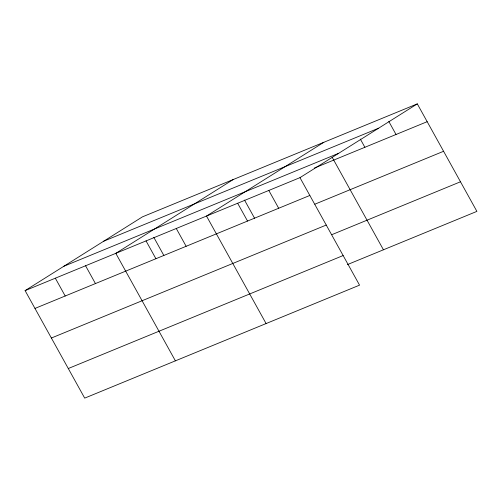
<?xml version="1.0" encoding="UTF-8"?>
<svg xmlns="http://www.w3.org/2000/svg" width="502" height="502" viewBox="0 0 502 502"><rect width="100%" height="100%" fill="white"/><g stroke="black" fill="none" stroke-linecap="round" stroke-linejoin="round"><path stroke-width="0.75" d="M25.1 290.62L299.964 177.645L359.551 285.149L84.694 398.124L25.1 290.62L142.449 216.851L417.306 103.876L476.9 211.38L347.453 264.585M233.154 179.572L115.805 253.341L175.399 360.844M323.853 142.286L206.51 216.055L266.098 323.558M299.964 177.645L417.306 103.876M103.719 241.192L378.583 128.217M63.823 266.273L338.687 153.298M314.29 168.082L427.183 121.685M34.971 308.429L309.834 195.454M314.861 204.195L443.586 151.284M51.38 338.028L326.244 225.053M331.766 234.691L460.491 181.78M68.285 368.524L343.148 255.549M388.818 121.471L396.028 134.486M360.323 139.073L364.879 147.293M332.211 157.358L383.446 249.795M268.808 190.446L278.685 208.255M244.512 200.072L254.583 218.232M237.659 203.254L247.53 221.062M176.271 228.485L186.148 246.294M153.813 237.352L163.878 255.518M146.038 240.91L155.909 258.718M85.572 265.765L95.443 283.574M55.333 278.19L65.204 296.004"/></g></svg>
